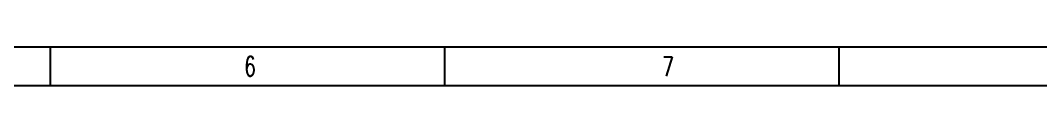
# Model space of a CAD drawing. Header units: inches. Extents: x 6 to 109360, y -14990 to 740552.
# Drawn here: x 531.6 to 794.4, y -7778.7 to -7768.7 of the extents above; entities that cross this region are included whole.
import ezdxf
from ezdxf.enums import TextEntityAlignment as Align

# ---------------------------------------------------------------- set-up
doc = ezdxf.new("R2010")
doc.units = ezdxf.units.IN
doc.header["$MEASUREMENT"] = 0
doc.layers.add('图框', color=4, linetype='Continuous')
doc.styles.add('HZ', font='txt_____.ttf', dxfattribs={"width": 0.7, "bigfont": 'HZTXT'})

# ---------------------------------------------------------------- blocks, each defined once
blk = doc.blocks.new('*U29')
at = {"layer": '图框'}
blk.add_line((0, 5), (0, -5), dxfattribs=at)
blk = doc.blocks.new('*U30')
at = {"color": 0, "linetype": 'ByBlock', "lineweight": -2, "transparency": 16777216}
for p in [(508, 0), (609.6, 0), (711.2, 0)]:
    blk.add_blockref('*U29', p, dxfattribs=at)

msp = doc.modelspace()

# ---------------------------------------------------------------- linework, layer by layer
at = {"layer": '图框', "color": 1}
msp.add_line((1047.22419, -7768.70222), (31.22419, -7768.70222), dxfattribs=at)
at = {"layer": '图框'}
msp.add_line((1057.22419, -7778.70222), (6.22419, -7778.70222), dxfattribs=at)

# ---------------------------------------------------------------- block references
at = {"linetype": 'Continuous'}
msp.add_blockref('*U30', (31.22419, -7773.70222), dxfattribs=at)

# ---------------------------------------------------------------- texts
at = {"layer": '图框', "style": 'HZ', "width": 0.7}
for s, p in [('6', (590.71479, -7776.16098)), ('7', (698.4224, -7776.20222))]:
    msp.add_text(s, height=5, dxfattribs=at).set_placement(p, align=Align.CENTER)

doc.saveas('drawing.dxf')
